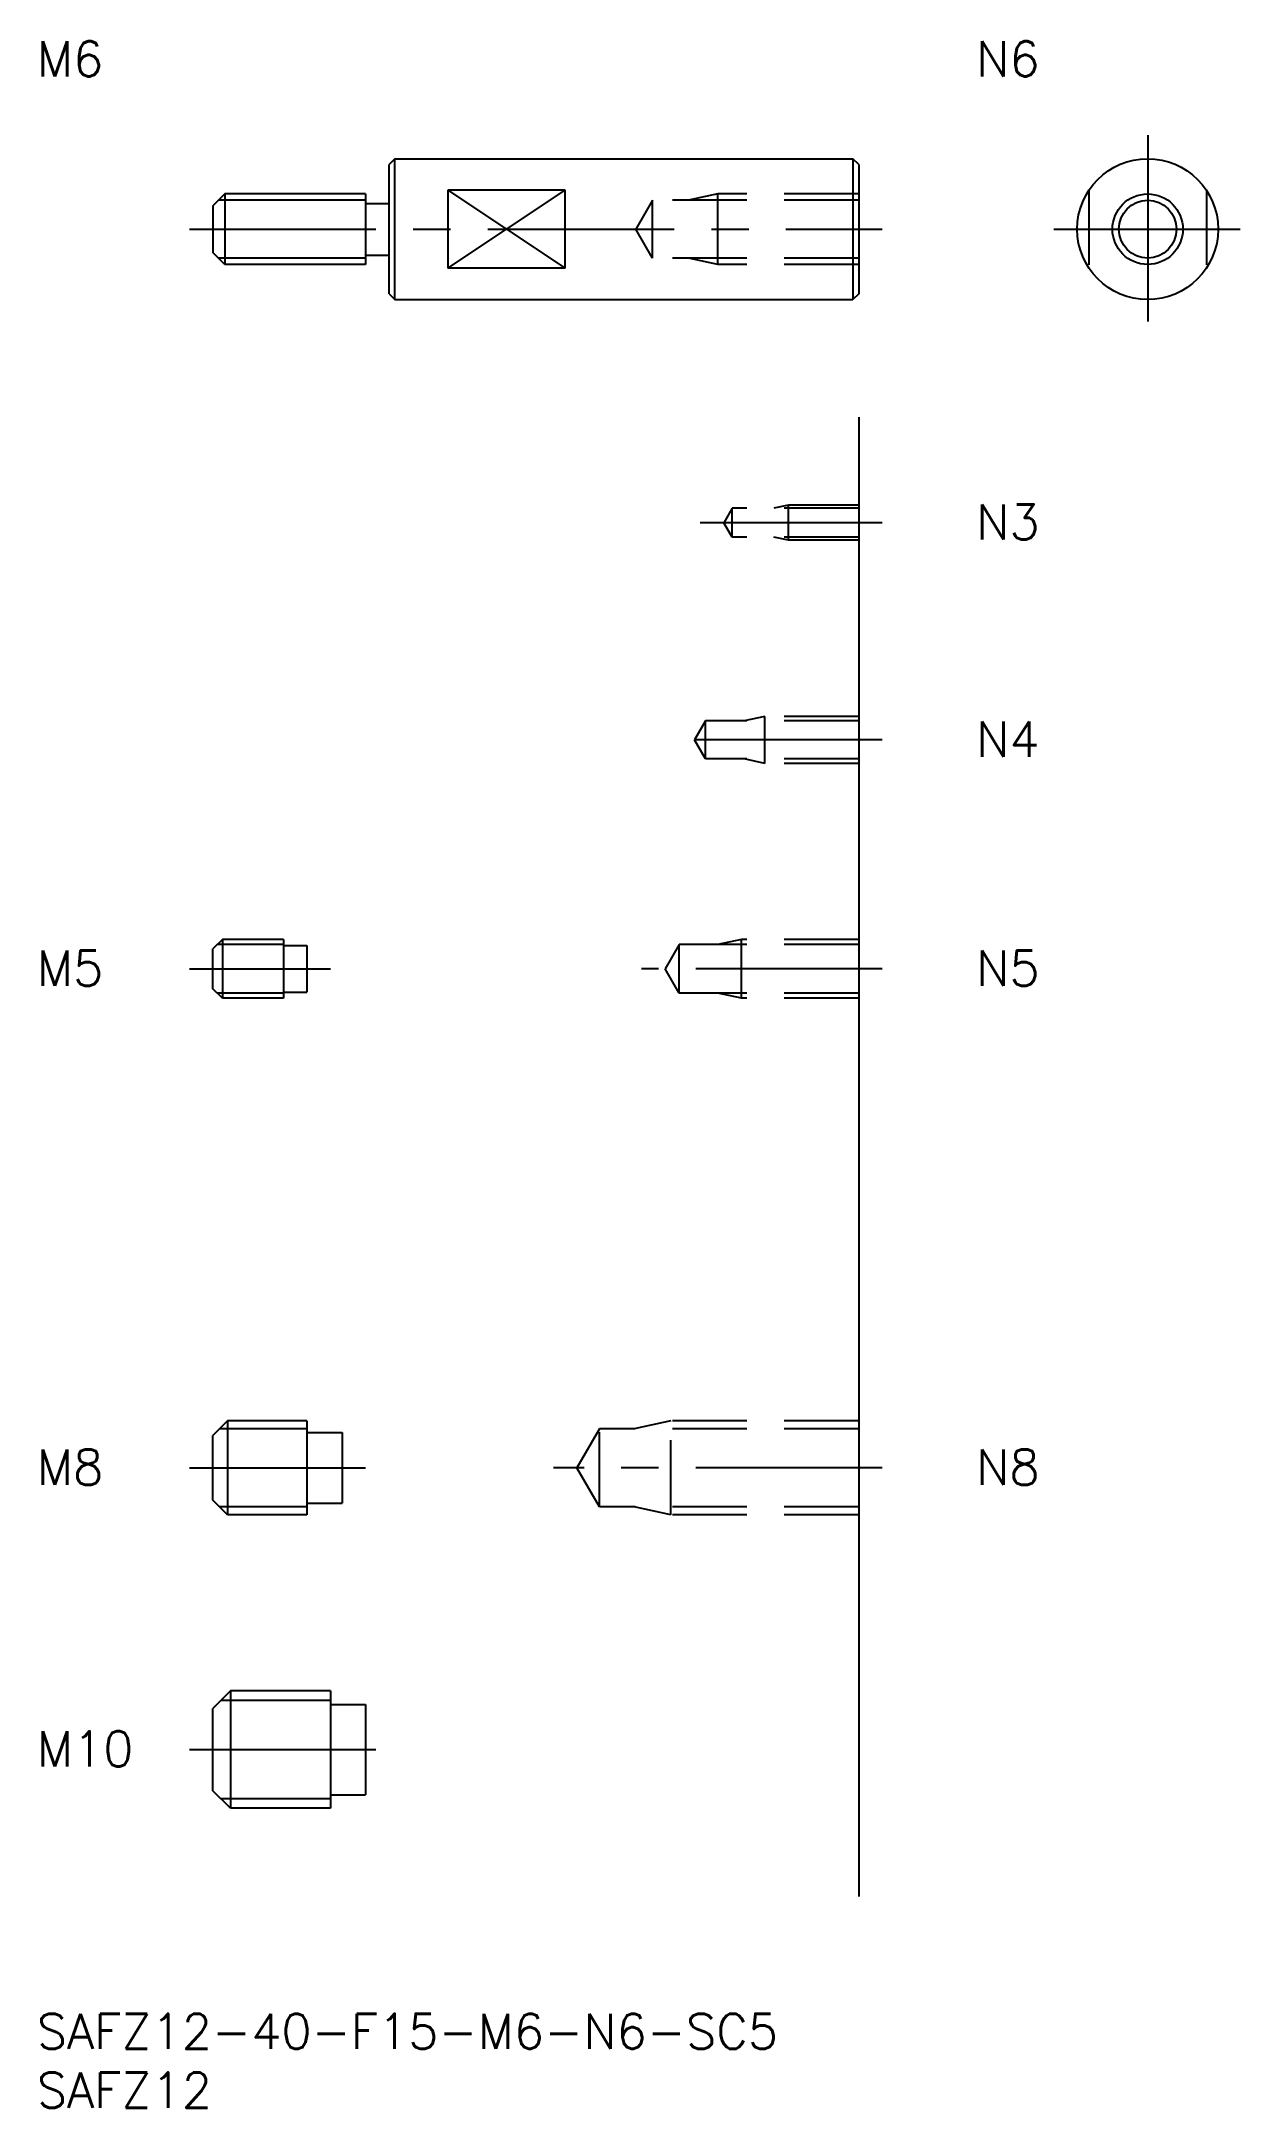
# Model space of a CAD drawing. Extents: x 0 to 103, y -8 to 168.
import ezdxf

# ---------------------------------------------------------------- set-up
doc = ezdxf.new("R2010")
doc.units = 0
doc.header["$LTSCALE"] = 0.5
doc.linetypes.add('CENTER', pattern=[50.8, 31.75, -6.35, 6.35, -6.35])
doc.linetypes.add('DASHED', pattern=[19.05, 12.7, -6.35])
for name, color, linetype in [('MSM_CENTER', 1, 'CENTER'), ('MSM_CONTINUOUS', 7, 'CONTINUOUS'), ('MSM_DASHED', 4, 'DASHED'), ('MSM_NARROW', 5, 'CONTINUOUS'), ('MSM_PART_NUMBER', 7, 'CONTINUOUS')]:
    doc.layers.add(name, color=color, linetype=linetype)
doc.styles.get("Standard").update_dxf_attribs({"font": 'txt.shx', "height": 1, "bigfont": 'bigfont.shx'})

# ---------------------------------------------------------------- blocks, each defined once
blk = doc.blocks.new('*U10')
at = {"layer": 'MSM_PART_NUMBER'}
blk.add_text('SAFZ12-40-F15-M6-N6-SC5', height=3, dxfattribs=at).set_placement((0, -3))
blk = doc.blocks.new('*U11')
at = {"layer": 'MSM_PART_NUMBER'}
blk.add_text('SAFZ12', height=3, dxfattribs=at).set_placement((0, -8))
blk = doc.blocks.new('*U12')
at = {"layer": 'MSM_PART_NUMBER'}
blk.add_text('N8', height=3, dxfattribs=at).set_placement((80, 45.06))
blk = doc.blocks.new('*U13')
at = {"layer": 'MSM_PART_NUMBER'}
blk.add_text('N5', height=3, dxfattribs=at).set_placement((80, 87.56))
blk = doc.blocks.new('*U14')
at = {"layer": 'MSM_PART_NUMBER'}
blk.add_text('N4', height=3, dxfattribs=at).set_placement((80, 107.06))
blk = doc.blocks.new('*U15')
at = {"layer": 'MSM_PART_NUMBER'}
blk.add_text('M10', height=3, dxfattribs=at).set_placement((0, 21.06))
blk = doc.blocks.new('*U16')
at = {"layer": 'MSM_PART_NUMBER'}
blk.add_text('M8', height=3, dxfattribs=at).set_placement((0, 45.06))
blk = doc.blocks.new('*U17')
at = {"layer": 'MSM_PART_NUMBER'}
blk.add_text('M6', height=3, dxfattribs=at).set_placement((0, 165))
blk = doc.blocks.new('*U18')
at = {"layer": 'MSM_PART_NUMBER'}
blk.add_text('N6', height=3, dxfattribs=at).set_placement((80, 165))
blk = doc.blocks.new('*U19')
at = {"layer": 'MSM_PART_NUMBER'}
blk.add_text('M5', height=3, dxfattribs=at).set_placement((0, 87.56))
blk = doc.blocks.new('*U20')
at = {"layer": 'MSM_PART_NUMBER'}
blk.add_text('N3', height=3, dxfattribs=at).set_placement((80, 125.56))

msp = doc.modelspace()

# ---------------------------------------------------------------- linework, layer by layer
at = {"layer": 'MSM_CENTER'}
for p, q in [((94.6, 160), (94.6, 144)), ((13, 152), (72, 152)), ((86.6, 152), (102.6, 152)), ((72, 127), (56.5, 127)), ((72, 108.5), (54, 108.5)), ((13, 89), (25, 89)), ((72, 89), (51.5, 89)), ((13, 46.5), (28, 46.5)), ((72, 46.5), (44, 46.5)), ((13, 22.5), (30, 22.5))]:
    msp.add_line(p, q, dxfattribs=at)
at = {"layer": 'MSM_CONTINUOUS'}
for p, q in [((30.5, 158), (30, 157.5)), ((30, 146.5), (30, 157.5)), ((30.5, 158), (69.5, 158)), ((30.5, 146), (30.5, 158)), ((70, 157.5), (69.5, 158)), ((69.5, 158), (69.5, 146)), ((70, 157.5), (70, 146.5)), ((16, 155), (15, 154)), ((28, 155), (16, 155)), ((16, 155), (16, 149)), ((28, 155), (28, 149)), ((45, 155.32), (35, 155.32)), ((35, 155.32), (35, 148.68)), ((45, 148.68), (45, 155.32)), ((15, 154), (15, 150)), ((28, 154.2), (30, 154.2)), ((16, 149), (15, 150)), ((28, 149.8), (30, 149.8)), ((28, 149), (16, 149)), ((45, 148.68), (35, 148.68)), ((30, 146.5), (30.5, 146)), ((70, 146.5), (69.5, 146)), ((30.5, 146), (69.5, 146)), ((70, 136), (70, 10)), ((15.8, 91.5), (15, 90.7)), ((15, 87.3), (15, 90.7)), ((21, 91.5), (15.8, 91.5)), ((15.8, 91.5), (15.8, 86.5)), ((21, 91.5), (21, 86.5)), ((21, 91), (23, 91)), ((23, 91), (23, 87)), ((15.8, 86.5), (15, 87.3)), ((21, 86.5), (15.8, 86.5)), ((21, 87), (23, 87)), ((16.25, 50.5), (15, 49.25)), ((23, 50.5), (16.25, 50.5)), ((16.25, 50.5), (16.25, 42.5)), ((23, 50.5), (23, 42.5)), ((23, 49.5), (26, 49.5)), ((26, 49.5), (26, 43.5)), ((15, 43.75), (15, 49.25)), ((16.25, 42.5), (15, 43.75)), ((23, 42.5), (16.25, 42.5)), ((23, 43.5), (26, 43.5)), ((16.5, 27.5), (15, 26)), ((25, 27.5), (16.5, 27.5)), ((16.5, 27.5), (16.5, 17.5)), ((25, 27.5), (25, 17.5)), ((15, 19), (15, 26)), ((25, 26.35), (28, 26.35)), ((28, 26.35), (28, 18.65)), ((16.5, 17.5), (15, 19)), ((25, 18.65), (28, 18.65)), ((25, 17.5), (16.5, 17.5))]:
    msp.add_line(p, q, dxfattribs=at)
for radius in [6, 2.46]:
    msp.add_circle((94.6, 152), radius, dxfattribs=at)
at = {"layer": 'MSM_DASHED'}
for p, q in [((58, 155), (55.5, 154.46)), ((70, 155), (58, 155)), ((58, 149), (58, 155)), ((89.6, 155.32), (89.6, 148.68)), ((99.6, 155.32), (99.6, 148.68)), ((52.42, 154.46), (51, 152)), ((70, 154.46), (52.42, 154.46)), ((52.42, 149.54), (52.42, 154.46)), ((52.42, 149.54), (51, 152)), ((70, 149.54), (52.42, 149.54)), ((58, 149), (55.5, 149.54)), ((70, 149), (58, 149)), ((64, 128.5), (62.75, 128.23)), ((70, 128.5), (64, 128.5)), ((64, 125.5), (64, 128.5)), ((59.21, 128.23), (58.5, 127)), ((59.21, 125.77), (58.5, 127)), ((70, 128.23), (59.21, 128.23)), ((59.21, 125.77), (59.21, 128.23)), ((70, 125.77), (59.21, 125.77)), ((64, 125.5), (62.75, 125.77)), ((70, 125.5), (64, 125.5)), ((56.94, 110.12), (56, 108.5)), ((70, 110.12), (56.94, 110.12)), ((56.94, 106.88), (56.94, 110.12)), ((62, 110.5), (60.25, 110.12)), ((70, 110.5), (62, 110.5)), ((62, 106.5), (62, 110.5)), ((56.94, 106.88), (56, 108.5)), ((70, 106.88), (56.94, 106.88)), ((62, 106.5), (60.25, 106.88)), ((70, 106.5), (62, 106.5)), ((54.69, 91.07), (53.5, 89)), ((70, 91.07), (54.69, 91.07)), ((54.69, 86.93), (54.69, 91.07)), ((60, 91.5), (58, 91.07)), ((70, 91.5), (60, 91.5)), ((60, 86.5), (60, 91.5)), ((54.69, 86.93), (53.5, 89)), ((70, 86.93), (54.69, 86.93)), ((60, 86.5), (58, 86.93)), ((70, 86.5), (60, 86.5)), ((47.92, 49.82), (46, 46.5)), ((47.92, 43.18), (47.92, 49.82)), ((70, 49.82), (47.92, 49.82)), ((54, 50.5), (50.87, 49.82)), ((54, 42.5), (54, 50.5)), ((70, 50.5), (54, 50.5)), ((47.92, 43.18), (46, 46.5)), ((70, 43.18), (47.92, 43.18)), ((54, 42.5), (50.87, 43.18)), ((70, 42.5), (54, 42.5))]:
    msp.add_line(p, q, dxfattribs=at)
at = {"layer": 'MSM_NARROW'}
for p, q in [((35, 155.32), (45, 148.68)), ((35, 148.68), (45, 155.32)), ((28, 154.46), (15.46, 154.46)), ((28, 149.54), (15.46, 149.54)), ((21, 91.07), (15.37, 91.07)), ((21, 86.93), (15.37, 86.93)), ((23, 49.82), (15.57, 49.82)), ((23, 43.18), (15.57, 43.18)), ((25, 26.69), (15.69, 26.69)), ((25, 18.31), (15.69, 18.31))]:
    msp.add_line(p, q, dxfattribs=at)
msp.add_circle((94.6, 152), 3, dxfattribs=at)

# ---------------------------------------------------------------- block references
at = {"layer": 'MSM_CONTINUOUS'}
for name in ['*U17', '*U18', '*U20', '*U14', '*U19', '*U13', '*U16', '*U12', '*U15', '*U10', '*U11']:
    msp.add_blockref(name, (0, 0), dxfattribs=at)

doc.saveas('drawing.dxf')
